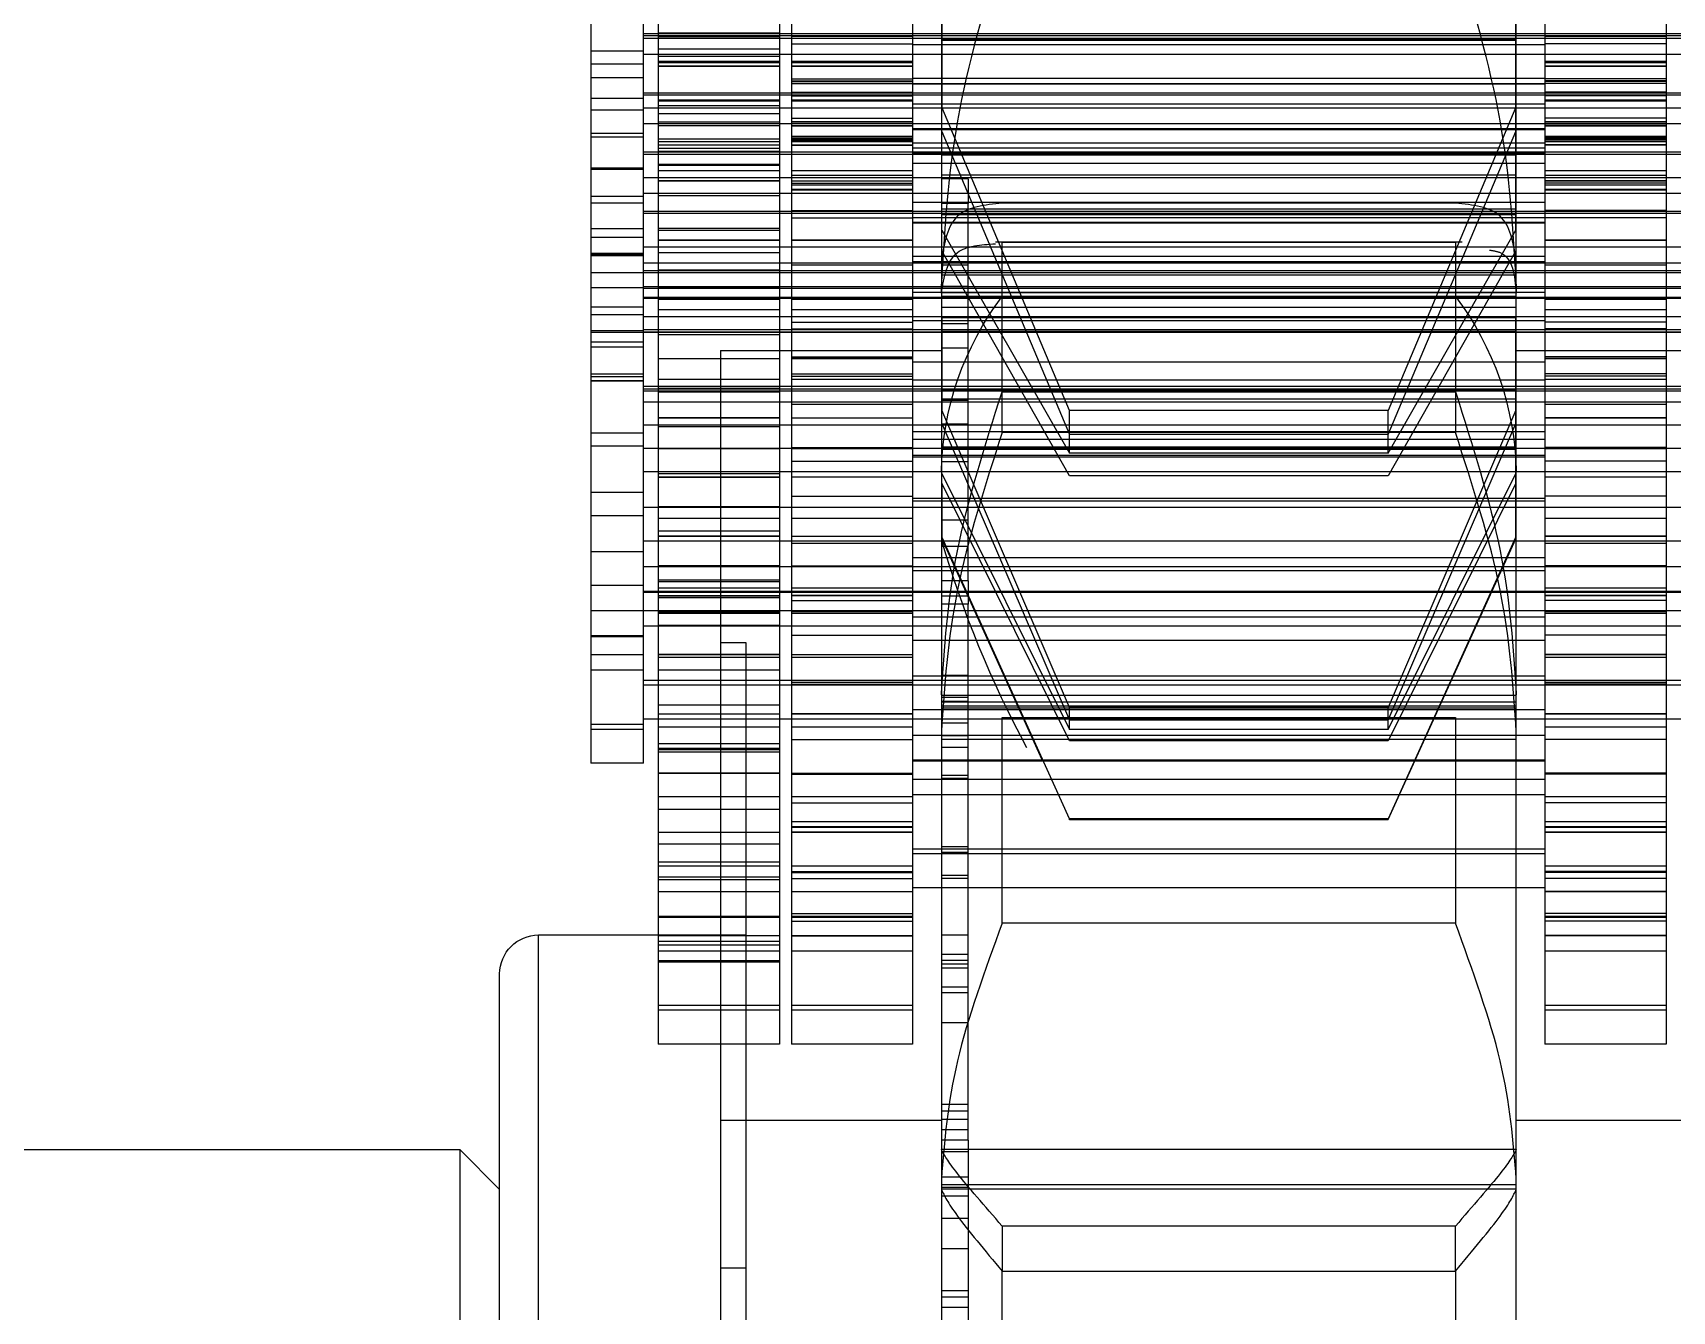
# Model space of a CAD drawing. Header units: metres. Extents: x 0 to 63075, y 0 to 44550.
# Drawn here: x 37255.03 to 37275.59, y 17352.07 to 17368.1 of the extents above; entities that cross this region are included whole.
import ezdxf

# ---------------------------------------------------------------- set-up
doc = ezdxf.new("R2010")
doc.units = ezdxf.units.M
doc.header["$LTSCALE"] = 75
doc.linetypes.add('HIDDEN2', pattern=[4.7625, 3.175, -1.5875])
doc.layers.add('SDM', color=7, linetype='Continuous')
doc.layers.add('ST1', color=7, linetype='HIDDEN2')

# ---------------------------------------------------------------- blocks, each defined once
blk = doc.blocks.new('A$C542b401d')
at = {"layer": 'ST1'}
for p, q in [((77.515, 1434.427), (77.515, 1426.601)), ((79.035, 1434.427), (79.035, 1426.601)), ((86.965, 1434.502), (86.965, 1426.601)), ((88.485, 1434.427), (88.485, 1426.601)), ((88.637, 1430.542), (88.637, 1426.601)), ((90.157, 1430.542), (90.157, 1426.601)), ((79.395, 1424.71), (79.395, 1429.277)), ((86.605, 1429.277), (86.605, 1424.71)), ((90.341, 1427.326), (90.341, 1429.005)), ((91, 1429.005), (91, 1427.326)), ((79.4, 1427.033), (79.4, 1428.186)), ((86.6, 1428.186), (86.6, 1427.033)), ((90.157, 1427.966), (88.637, 1427.966)), ((75.843, 1427.953), (90.341, 1427.953)), ((90.341, 1427.931), (75.843, 1427.931)), ((90.341, 1427.898), (75.843, 1427.898)), ((77.515, 1427.953), (79.035, 1427.953)), ((79.035, 1427.931), (77.515, 1427.931)), ((77.515, 1427.922), (79.035, 1427.922)), ((79.035, 1427.898), (77.515, 1427.898)), ((77.515, 1427.827), (79.035, 1427.827)), ((79.035, 1427.953), (86.965, 1427.953)), ((86.965, 1427.931), (79.035, 1427.931)), ((86.965, 1427.898), (79.035, 1427.898)), ((86.965, 1427.818), (79.035, 1427.818)), ((79.4, 1427.883), (86.6, 1427.883)), ((86.6, 1427.876), (79.4, 1427.876)), ((86.965, 1427.953), (88.485, 1427.953)), ((88.485, 1427.931), (86.965, 1427.931)), ((86.965, 1427.922), (88.485, 1427.922)), ((88.485, 1427.898), (86.965, 1427.898)), ((88.485, 1427.827), (86.965, 1427.827)), ((88.637, 1427.953), (90.157, 1427.953)), ((90.157, 1427.931), (88.637, 1427.931)), ((90.157, 1427.918), (88.637, 1427.918)), ((90.157, 1427.898), (88.637, 1427.898)), ((90.157, 1427.767), (88.637, 1427.767)), ((75.843, 1427.696), (90.341, 1427.696)), ((77.515, 1427.696), (79.035, 1427.696)), ((79.035, 1427.612), (77.515, 1427.612)), ((77.515, 1427.595), (79.035, 1427.595)), ((77.515, 1427.591), (79.035, 1427.591)), ((79.035, 1427.551), (77.515, 1427.551)), ((79.035, 1427.696), (86.965, 1427.696)), ((86.965, 1427.696), (88.485, 1427.696)), ((88.485, 1427.612), (86.965, 1427.612)), ((88.485, 1427.595), (86.965, 1427.595)), ((86.965, 1427.591), (88.485, 1427.591)), ((88.485, 1427.551), (86.965, 1427.551)), ((88.637, 1427.696), (90.157, 1427.696)), ((90.157, 1427.672), (88.637, 1427.672)), ((90.157, 1427.612), (88.637, 1427.612)), ((90.157, 1427.598), (88.637, 1427.598)), ((88.637, 1427.591), (90.157, 1427.591)), ((90.157, 1427.551), (88.637, 1427.551)), ((91, 1427.742), (90.341, 1427.742)), ((91, 1427.579), (90.341, 1427.579)), ((77.515, 1427.543), (79.035, 1427.543)), ((77.515, 1427.391), (79.035, 1427.391)), ((77.515, 1427.363), (79.035, 1427.363)), ((77.515, 1427.354), (79.035, 1427.354)), ((86.965, 1427.396), (79.035, 1427.396)), ((86.965, 1427.543), (88.485, 1427.543)), ((88.485, 1427.391), (86.965, 1427.391)), ((88.485, 1427.363), (86.965, 1427.363)), ((88.485, 1427.354), (86.965, 1427.354)), ((90.157, 1427.547), (88.637, 1427.547)), ((90.341, 1427.4), (91, 1427.4)), ((75.843, 1427.211), (90.341, 1427.211)), ((90.341, 1427.188), (75.843, 1427.188)), ((77.515, 1427.331), (79.035, 1427.331)), ((77.515, 1427.223), (79.035, 1427.223)), ((77.515, 1427.211), (79.035, 1427.211)), ((79.035, 1427.188), (77.515, 1427.188)), ((77.515, 1427.176), (79.035, 1427.176)), ((79.035, 1427.325), (86.965, 1427.325)), ((79.035, 1427.323), (86.965, 1427.323)), ((79.035, 1427.211), (86.965, 1427.211)), ((86.965, 1427.188), (79.035, 1427.188)), ((88.485, 1427.331), (86.965, 1427.331)), ((88.485, 1427.223), (86.965, 1427.223)), ((86.965, 1427.211), (88.485, 1427.211)), ((88.485, 1427.188), (86.965, 1427.188)), ((88.485, 1427.176), (86.965, 1427.176)), ((88.637, 1427.211), (90.157, 1427.211)), ((90.157, 1427.188), (88.637, 1427.188)), ((90.341, 1424.208), (90.341, 1427.326)), ((90.341, 1427.143), (91, 1427.143)), ((91, 1427.326), (91, 1424.208)), ((90.341, 1427.026), (75.843, 1427.026)), ((79.035, 1427.127), (77.515, 1427.127)), ((79.035, 1427.125), (77.515, 1427.125)), ((77.515, 1427.11), (79.035, 1427.11)), ((79.035, 1427.026), (77.515, 1427.026)), ((86.965, 1427.076), (79.035, 1427.076)), ((86.965, 1427.026), (79.035, 1427.026)), ((79.4, 1427.033), (81, 1423.232)), ((79.4, 1425.491), (79.4, 1427.033)), ((85, 1423.232), (86.6, 1427.033)), ((86.6, 1425.491), (86.6, 1427.033)), ((88.485, 1427.127), (86.965, 1427.127)), ((88.485, 1427.125), (86.965, 1427.125)), ((86.965, 1427.11), (88.485, 1427.11)), ((88.485, 1427.026), (86.965, 1427.026)), ((90.157, 1427.127), (88.637, 1427.127)), ((90.157, 1427.125), (88.637, 1427.125)), ((88.637, 1427.11), (90.157, 1427.11)), ((88.637, 1427.05), (90.157, 1427.05)), ((90.157, 1427.026), (88.637, 1427.026)), ((90.157, 1426.955), (88.637, 1426.955)), ((91, 1426.999), (90.341, 1426.999)), ((75.843, 1426.824), (90.341, 1426.824)), ((77.515, 1426.895), (79.035, 1426.895)), ((79.035, 1426.856), (77.515, 1426.856)), ((77.515, 1426.848), (79.035, 1426.848)), ((77.515, 1426.824), (79.035, 1426.824)), ((77.515, 1426.804), (79.035, 1426.804)), ((79.035, 1426.8), (77.515, 1426.8)), ((79.035, 1426.824), (86.965, 1426.824)), ((86.965, 1426.766), (79.035, 1426.766)), ((86.965, 1426.754), (79.035, 1426.754)), ((81, 1422.929), (79.4, 1426.728)), ((86.6, 1426.728), (85, 1422.929)), ((88.485, 1426.895), (86.965, 1426.895)), ((88.485, 1426.856), (86.965, 1426.856)), ((86.965, 1426.848), (88.485, 1426.848)), ((86.965, 1426.824), (88.485, 1426.824)), ((88.485, 1426.804), (86.965, 1426.804)), ((88.485, 1426.8), (86.965, 1426.8)), ((90.157, 1426.852), (88.637, 1426.852)), ((88.637, 1426.848), (90.157, 1426.848)), ((88.637, 1426.824), (90.157, 1426.824)), ((88.637, 1426.801), (90.157, 1426.801)), ((79.035, 1426.67), (77.515, 1426.67)), ((77.515, 1426.651), (79.035, 1426.651)), ((79.035, 1426.64), (77.515, 1426.64)), ((77.515, 1426.631), (79.035, 1426.631)), ((77.515, 1426.621), (79.035, 1426.621)), ((77.515, 1426.601), (77.515, 1423.663)), ((77.515, 1426.601), (79.035, 1426.601)), ((77.515, 1426.563), (79.035, 1426.563)), ((77.515, 1426.559), (79.035, 1426.559)), ((79.035, 1426.601), (79.035, 1423.663)), ((79.035, 1426.581), (86.965, 1426.581)), ((86.965, 1426.524), (79.035, 1426.524)), ((88.485, 1426.67), (86.965, 1426.67)), ((88.485, 1426.651), (86.965, 1426.651)), ((88.485, 1426.64), (86.965, 1426.64)), ((86.965, 1426.631), (88.485, 1426.631)), ((88.485, 1426.621), (86.965, 1426.621)), ((86.965, 1426.601), (88.485, 1426.601)), ((86.965, 1426.597), (86.965, 1423.663)), ((88.485, 1426.563), (86.965, 1426.563)), ((88.485, 1426.559), (86.965, 1426.559)), ((88.485, 1426.601), (88.485, 1423.663)), ((88.637, 1426.631), (90.157, 1426.631)), ((88.637, 1426.601), (88.637, 1420.686)), ((88.637, 1426.601), (90.157, 1426.601)), ((90.157, 1426.563), (88.637, 1426.563)), ((90.157, 1426.601), (90.157, 1420.686)), ((91, 1426.707), (90.341, 1426.707)), ((90.341, 1426.657), (91, 1426.657)), ((75.843, 1426.468), (90.341, 1426.468)), ((90.341, 1426.446), (75.843, 1426.446)), ((77.515, 1426.468), (79.035, 1426.468)), ((79.035, 1426.446), (77.515, 1426.446)), ((79.035, 1426.468), (86.965, 1426.468)), ((79.035, 1426.453), (86.965, 1426.453)), ((86.965, 1426.446), (79.035, 1426.446)), ((86.965, 1426.333), (79.035, 1426.333)), ((79.4, 1426.431), (86.6, 1426.431)), ((86.965, 1426.468), (88.485, 1426.468)), ((88.485, 1426.446), (86.965, 1426.446)), ((90.157, 1426.519), (88.637, 1426.519)), ((90.157, 1426.519), (88.637, 1426.519)), ((90.157, 1426.481), (88.637, 1426.481)), ((88.637, 1426.468), (90.157, 1426.468)), ((90.157, 1426.446), (88.637, 1426.446)), ((90.157, 1426.32), (88.637, 1426.32)), ((90.341, 1426.153), (75.843, 1426.153)), ((77.515, 1426.237), (79.035, 1426.237)), ((77.515, 1426.178), (79.035, 1426.178)), ((79.035, 1426.153), (77.515, 1426.153)), ((86.965, 1426.153), (79.035, 1426.153)), ((79.4, 1426.18), (86.6, 1426.18)), ((86.27, 1426.134), (86.605, 1426.134)), ((86.27, 1426.134), (86.27, 1425.827)), ((86.965, 1426.237), (88.485, 1426.237)), ((86.965, 1426.178), (88.485, 1426.178)), ((88.485, 1426.153), (86.965, 1426.153)), ((90.157, 1426.307), (88.637, 1426.307)), ((88.637, 1426.237), (90.157, 1426.237)), ((90.157, 1426.153), (88.637, 1426.153)), ((90.157, 1426.113), (88.637, 1426.113)), ((90.341, 1426.271), (91, 1426.271)), ((91, 1426.257), (90.341, 1426.257)), ((75.843, 1425.952), (90.341, 1425.952)), ((77.515, 1426.11), (79.035, 1426.11)), ((77.515, 1426.106), (79.035, 1426.106)), ((77.515, 1426.083), (79.035, 1426.083)), ((77.515, 1426.058), (79.035, 1426.058)), ((77.515, 1426), (79.035, 1426)), ((77.515, 1425.994), (79.035, 1425.994)), ((77.515, 1425.952), (79.035, 1425.952)), ((79.035, 1425.952), (86.965, 1425.952)), ((88.485, 1426.11), (86.965, 1426.11)), ((86.965, 1426.106), (88.485, 1426.106)), ((88.485, 1426.083), (86.965, 1426.083)), ((86.965, 1426.058), (88.485, 1426.058)), ((86.965, 1426), (88.485, 1426)), ((86.965, 1425.994), (88.485, 1425.994)), ((86.965, 1425.952), (88.485, 1425.952)), ((88.637, 1426.106), (90.157, 1426.106)), ((88.637, 1425.952), (90.157, 1425.952)), ((90.157, 1425.928), (88.637, 1425.928)), ((90.341, 1425.915), (91, 1425.915)), ((75.843, 1425.726), (90.341, 1425.726)), ((90.341, 1425.703), (75.843, 1425.703)), ((77.515, 1425.738), (79.035, 1425.738)), ((77.515, 1425.726), (79.035, 1425.726)), ((79.035, 1425.703), (77.515, 1425.703)), ((79.035, 1425.838), (86.965, 1425.838)), ((79.035, 1425.726), (86.965, 1425.726)), ((86.965, 1425.703), (79.035, 1425.703)), ((86.6, 1425.76), (79.4, 1425.76)), ((80.157, 1425.831), (85.843, 1425.831)), ((86.27, 1425.827), (86.605, 1425.827)), ((86.27, 1425.051), (86.27, 1425.827)), ((88.485, 1425.738), (86.965, 1425.738)), ((86.965, 1425.726), (88.485, 1425.726)), ((88.485, 1425.703), (86.965, 1425.703)), ((88.637, 1425.726), (90.157, 1425.726)), ((90.157, 1425.703), (88.637, 1425.703)), ((91, 1425.835), (90.341, 1425.835)), ((77.515, 1425.646), (79.035, 1425.646)), ((86.965, 1425.652), (79.035, 1425.652)), ((86.965, 1425.591), (79.035, 1425.591)), ((79.035, 1425.581), (86.965, 1425.581)), ((86.6, 1425.688), (79.4, 1425.688)), ((88.485, 1425.646), (86.965, 1425.646)), ((88.637, 1425.514), (90.157, 1425.514)), ((91, 1425.514), (90.341, 1425.514)), ((79.035, 1425.371), (77.515, 1425.371)), ((77.515, 1425.365), (79.035, 1425.365)), ((77.515, 1425.363), (79.035, 1425.363)), ((81, 1422.697), (79.4, 1425.491)), ((79.4, 1425.491), (79.4, 1424.391)), ((85.927, 1425.344), (80.073, 1425.344)), ((80.157, 1425.34), (80.157, 1422.955)), ((85.843, 1425.34), (80.157, 1425.34)), ((86.6, 1425.491), (85, 1422.697)), ((85.843, 1422.955), (85.843, 1425.34)), ((86.6, 1424.391), (86.6, 1425.491)), ((88.485, 1425.371), (86.965, 1425.371)), ((86.965, 1425.365), (88.485, 1425.365)), ((86.965, 1425.363), (88.485, 1425.363)), ((88.637, 1425.487), (90.157, 1425.487)), ((90.157, 1425.367), (88.637, 1425.367)), ((88.637, 1425.365), (90.157, 1425.365)), ((88.637, 1425.363), (90.157, 1425.363)), ((90.341, 1425.398), (91, 1425.398)), ((90.341, 1425.281), (75.843, 1425.281)), ((79.035, 1425.281), (77.515, 1425.281)), ((86.965, 1425.281), (79.035, 1425.281)), ((86.965, 1425.167), (79.035, 1425.167)), ((86.965, 1425.165), (79.035, 1425.165)), ((79.035, 1425.096), (86.965, 1425.096)), ((86.605, 1425.085), (79.395, 1425.085)), ((79.4, 1425.233), (81, 1422.41)), ((85, 1422.41), (86.6, 1425.233)), ((88.485, 1425.281), (86.965, 1425.281)), ((90.157, 1425.281), (88.637, 1425.281)), ((90.157, 1425.21), (88.637, 1425.21)), ((91, 1425.204), (90.341, 1425.204)), ((91, 1425.192), (90.341, 1425.192)), ((90.341, 1425.172), (91, 1425.172)), ((75.843, 1425.08), (90.341, 1425.08)), ((75.843, 1424.983), (90.341, 1424.983)), ((90.341, 1424.961), (75.843, 1424.961)), ((77.515, 1425.08), (79.035, 1425.08)), ((79.035, 1425.056), (77.515, 1425.056)), ((77.515, 1424.983), (79.035, 1424.983)), ((79.035, 1424.961), (77.515, 1424.961)), ((79.035, 1425.08), (86.965, 1425.08)), ((79.035, 1424.983), (86.965, 1424.983)), ((86.965, 1424.961), (79.035, 1424.961)), ((79.395, 1424.928), (86.605, 1424.928)), ((86.27, 1422.856), (86.27, 1425.051)), ((86.27, 1425.051), (86.605, 1425.051)), ((86.965, 1425.08), (88.485, 1425.08)), ((88.485, 1425.056), (86.965, 1425.056)), ((86.965, 1424.983), (88.485, 1424.983)), ((88.485, 1424.961), (86.965, 1424.961)), ((88.637, 1425.08), (90.157, 1425.08)), ((90.157, 1424.996), (88.637, 1424.996)), ((88.637, 1424.983), (90.157, 1424.983)), ((90.157, 1424.961), (88.637, 1424.961)), ((91, 1424.963), (90.341, 1424.963)), ((75.843, 1424.783), (90.341, 1424.783)), ((75.843, 1424.761), (90.341, 1424.761)), ((77.515, 1424.783), (79.035, 1424.783)), ((77.515, 1424.761), (79.035, 1424.761)), ((79.035, 1424.783), (86.965, 1424.783)), ((79.035, 1424.761), (86.965, 1424.761)), ((79.035, 1424.709), (86.965, 1424.709)), ((79.395, 1424.71), (79.395, 1424.813)), ((79.395, 1424.813), (79.395, 1424.71)), ((86.605, 1424.71), (79.395, 1424.71)), ((79.395, 1419.198), (79.395, 1424.703)), ((86.27, 1424.785), (86.605, 1424.785)), ((86.605, 1424.813), (86.605, 1424.71)), ((86.605, 1424.71), (86.605, 1424.813)), ((86.605, 1424.703), (86.605, 1419.198)), ((86.965, 1424.783), (88.485, 1424.783)), ((86.965, 1424.761), (88.485, 1424.761)), ((88.637, 1424.783), (90.157, 1424.783)), ((90.157, 1424.774), (88.637, 1424.774)), ((88.637, 1424.761), (90.157, 1424.761)), ((91, 1424.772), (90.341, 1424.772)), ((90.341, 1424.651), (75.843, 1424.651)), ((90.341, 1424.639), (75.843, 1424.639)), ((79.035, 1424.651), (77.515, 1424.651)), ((79.035, 1424.639), (77.515, 1424.639)), ((77.515, 1424.625), (79.035, 1424.625)), ((77.515, 1424.621), (79.035, 1424.621)), ((77.515, 1424.493), (79.035, 1424.493)), ((86.965, 1424.651), (79.035, 1424.651)), ((86.965, 1424.639), (79.035, 1424.639)), ((86.605, 1424.665), (79.395, 1424.665)), ((79.395, 1424.522), (86.605, 1424.522)), ((85.843, 1424.66), (80.157, 1424.66)), ((88.485, 1424.651), (86.965, 1424.651)), ((88.485, 1424.639), (86.965, 1424.639)), ((88.485, 1424.625), (86.965, 1424.625)), ((86.965, 1424.621), (88.485, 1424.621)), ((86.965, 1424.493), (88.485, 1424.493)), ((90.157, 1424.651), (88.637, 1424.651)), ((90.157, 1424.639), (88.637, 1424.639)), ((90.157, 1424.628), (88.637, 1424.628)), ((88.637, 1424.621), (90.157, 1424.621)), ((88.637, 1424.493), (90.157, 1424.493)), ((90.341, 1424.526), (91, 1424.526)), ((90.341, 1424.409), (75.843, 1424.409)), ((79.035, 1424.409), (77.515, 1424.409)), ((77.515, 1424.338), (79.035, 1424.338)), ((86.965, 1424.409), (79.035, 1424.409)), ((79.035, 1424.353), (86.965, 1424.353)), ((79.4, 1424.391), (86.6, 1424.391)), ((79.4, 1423.234), (79.4, 1424.391)), ((86.27, 1424.319), (86.605, 1424.319)), ((86.6, 1424.391), (86.6, 1423.234)), ((88.485, 1424.409), (86.965, 1424.409)), ((88.485, 1424.338), (86.965, 1424.338)), ((90.157, 1424.409), (88.637, 1424.409)), ((90.341, 1424.43), (91, 1424.43)), ((75.843, 1424.241), (90.341, 1424.241)), ((90.341, 1424.218), (75.843, 1424.218)), ((75.843, 1424.208), (90.341, 1424.208)), ((77.515, 1424.253), (79.035, 1424.253)), ((77.515, 1424.241), (79.035, 1424.241)), ((79.035, 1424.218), (77.515, 1424.218)), ((77.515, 1424.208), (79.035, 1424.208)), ((79.035, 1424.241), (86.965, 1424.241)), ((86.965, 1424.218), (79.035, 1424.218)), ((79.035, 1424.208), (86.965, 1424.208)), ((79.4, 1424.223), (86.6, 1424.223)), ((88.485, 1424.253), (86.965, 1424.253)), ((86.965, 1424.241), (88.485, 1424.241)), ((88.485, 1424.218), (86.965, 1424.218)), ((86.965, 1424.208), (88.485, 1424.208)), ((88.637, 1424.241), (90.157, 1424.241)), ((90.157, 1424.218), (88.637, 1424.218)), ((88.637, 1424.208), (90.157, 1424.208)), ((90.157, 1424.183), (88.637, 1424.183)), ((90.341, 1424.229), (91, 1424.229)), ((90.341, 1423.514), (90.341, 1424.208)), ((90.341, 1424.208), (91, 1424.208)), ((91, 1424.091), (90.341, 1424.091)), ((91, 1424.208), (91, 1420.395)), ((79.395, 1423.984), (76.625, 1423.984)), ((77.515, 1423.902), (79.035, 1423.902)), ((79.035, 1423.886), (77.515, 1423.886)), ((77.515, 1423.878), (79.035, 1423.878)), ((86.27, 1424.012), (86.605, 1424.012)), ((89.375, 1423.984), (86.605, 1423.984)), ((88.485, 1423.902), (86.965, 1423.902)), ((88.485, 1423.886), (86.965, 1423.886)), ((86.965, 1423.878), (88.485, 1423.878)), ((90.157, 1423.882), (88.637, 1423.882)), ((88.637, 1423.878), (90.157, 1423.878)), ((89.375, 1423.984), (89.375, 1394.546)), ((91, 1424.029), (90.341, 1424.029)), ((77.515, 1423.689), (79.035, 1423.689)), ((77.515, 1423.663), (79.035, 1423.663)), ((77.515, 1423.663), (77.515, 1420.686)), ((79.035, 1423.837), (86.965, 1423.837)), ((79.035, 1423.663), (79.035, 1420.686)), ((88.485, 1423.689), (86.965, 1423.689)), ((88.485, 1423.663), (86.965, 1423.663)), ((86.965, 1423.663), (86.965, 1420.686)), ((88.485, 1423.663), (88.485, 1420.686)), ((90.341, 1423.687), (91, 1423.687)), ((90.341, 1423.654), (91, 1423.654)), ((90.341, 1423.537), (75.843, 1423.537)), ((75.843, 1423.498), (90.341, 1423.498)), ((90.341, 1423.476), (75.843, 1423.476)), ((77.515, 1423.621), (79.035, 1423.621)), ((79.035, 1423.537), (77.515, 1423.537)), ((77.515, 1423.498), (79.035, 1423.498)), ((79.035, 1423.476), (77.515, 1423.476)), ((79.035, 1423.611), (86.965, 1423.611)), ((86.965, 1423.537), (79.035, 1423.537)), ((79.035, 1423.498), (86.965, 1423.498)), ((86.965, 1423.476), (79.035, 1423.476)), ((79.4, 1423.485), (86.6, 1423.485)), ((85.843, 1423.465), (80.157, 1423.465)), ((86.965, 1423.621), (88.485, 1423.621)), ((88.485, 1423.537), (86.965, 1423.537)), ((86.965, 1423.498), (88.485, 1423.498)), ((88.485, 1423.476), (86.965, 1423.476)), ((88.637, 1423.621), (90.157, 1423.621)), ((90.157, 1423.537), (88.637, 1423.537)), ((90.157, 1423.511), (88.637, 1423.511)), ((88.637, 1423.498), (90.157, 1423.498)), ((90.157, 1423.476), (88.637, 1423.476)), ((90.157, 1423.466), (88.637, 1423.466)), ((91, 1423.606), (90.341, 1423.606)), ((91, 1423.604), (90.341, 1423.604)), ((90.341, 1420.395), (90.341, 1423.514)), ((75.843, 1423.336), (90.341, 1423.336)), ((77.515, 1423.336), (79.035, 1423.336)), ((79.035, 1423.311), (77.515, 1423.311)), ((79.035, 1423.336), (86.965, 1423.336)), ((79.4, 1423.372), (86.6, 1423.372)), ((79.4, 1423.234), (81, 1419.506)), ((79.4, 1422.439), (79.4, 1423.234)), ((85, 1419.506), (86.6, 1423.234)), ((86.27, 1423.356), (86.605, 1423.356)), ((86.6, 1422.439), (86.6, 1423.234)), ((86.965, 1423.336), (88.485, 1423.336)), ((88.485, 1423.311), (86.965, 1423.311)), ((88.637, 1423.336), (90.157, 1423.336)), ((90.341, 1423.052), (75.843, 1423.052)), ((90.341, 1423.05), (75.843, 1423.05)), ((77.515, 1423.14), (79.035, 1423.14)), ((77.515, 1423.136), (79.035, 1423.136)), ((79.035, 1423.052), (77.515, 1423.052)), ((79.035, 1423.05), (77.515, 1423.05)), ((86.965, 1423.052), (79.035, 1423.052)), ((86.965, 1423.05), (79.035, 1423.05)), ((81, 1419.347), (79.4, 1423.067)), ((81, 1423.232), (85, 1423.232)), ((81, 1422.697), (81, 1423.232)), ((85, 1422.697), (85, 1423.232)), ((86.6, 1423.067), (85, 1419.347)), ((86.27, 1423.061), (86.605, 1423.061)), ((88.485, 1423.14), (86.965, 1423.14)), ((86.965, 1423.136), (88.485, 1423.136)), ((88.485, 1423.052), (86.965, 1423.052)), ((88.485, 1423.05), (86.965, 1423.05)), ((90.157, 1423.143), (88.637, 1423.143)), ((88.637, 1423.136), (90.157, 1423.136)), ((90.157, 1423.052), (88.637, 1423.052)), ((90.157, 1423.05), (88.637, 1423.05)), ((90.157, 1423.03), (88.637, 1423.03)), ((79.035, 1422.965), (86.965, 1422.965)), ((79.035, 1422.868), (86.965, 1422.868)), ((80.157, 1422.955), (85.843, 1422.955)), ((81, 1422.929), (85, 1422.929)), ((86.27, 1422.589), (86.27, 1422.856)), ((90.341, 1422.945), (91, 1422.945)), ((75.843, 1422.756), (90.341, 1422.756)), ((77.515, 1422.768), (79.035, 1422.768)), ((77.515, 1422.756), (79.035, 1422.756)), ((77.515, 1422.749), (79.035, 1422.749)), ((79.035, 1422.756), (86.965, 1422.756)), ((79.035, 1422.668), (86.965, 1422.668)), ((79.035, 1422.646), (86.965, 1422.646)), ((79.4, 1422.769), (86.6, 1422.769)), ((79.4, 1422.741), (86.6, 1422.741)), ((81, 1422.697), (85, 1422.697)), ((88.485, 1422.768), (86.965, 1422.768)), ((86.965, 1422.756), (88.485, 1422.756)), ((86.965, 1422.749), (88.485, 1422.749)), ((88.637, 1422.756), (90.157, 1422.756)), ((88.637, 1422.749), (90.157, 1422.749)), ((90.341, 1422.782), (91, 1422.782)), ((75.843, 1422.463), (90.341, 1422.463)), ((77.515, 1422.594), (79.035, 1422.594)), ((77.515, 1422.463), (79.035, 1422.463)), ((79.035, 1422.463), (86.965, 1422.463)), ((81, 1419.23), (79.4, 1422.439)), ((79.4, 1421.647), (79.4, 1422.439)), ((86.6, 1422.439), (85, 1419.23)), ((86.27, 1422.589), (86.605, 1422.589)), ((86.27, 1421.097), (86.27, 1422.589)), ((88.485, 1422.594), (86.965, 1422.594)), ((86.965, 1422.463), (88.485, 1422.463)), ((88.637, 1422.463), (90.157, 1422.463)), ((90.157, 1422.439), (88.637, 1422.439)), ((79.035, 1422.401), (77.515, 1422.401)), ((77.515, 1422.393), (79.035, 1422.393)), ((79.4, 1422.32), (81, 1419.088)), ((81, 1422.41), (85, 1422.41)), ((85, 1419.088), (86.6, 1422.32)), ((86.6, 1422.32), (86.6, 1421.647)), ((88.485, 1422.401), (86.965, 1422.401)), ((86.965, 1422.393), (88.485, 1422.393)), ((90.157, 1422.397), (88.637, 1422.397)), ((88.637, 1422.393), (90.157, 1422.393)), ((75.843, 1422.013), (90.341, 1422.013)), ((77.515, 1422.158), (79.035, 1422.158)), ((77.515, 1422.013), (79.035, 1422.013)), ((79.035, 1422.126), (86.965, 1422.126)), ((79.035, 1422.093), (86.965, 1422.093)), ((79.035, 1422.013), (86.965, 1422.013)), ((88.485, 1422.158), (86.965, 1422.158)), ((86.965, 1422.013), (88.485, 1422.013)), ((90.157, 1422.026), (88.637, 1422.026)), ((88.637, 1422.013), (90.157, 1422.013)), ((90.341, 1422.202), (91, 1422.202)), ((77.515, 1421.877), (79.035, 1421.877)), ((86.27, 1421.854), (86.605, 1421.854)), ((86.965, 1421.877), (88.485, 1421.877)), ((88.637, 1421.877), (90.157, 1421.877)), ((90.341, 1421.91), (91, 1421.91)), ((75.843, 1421.591), (90.341, 1421.591)), ((77.515, 1421.655), (79.035, 1421.655)), ((77.515, 1421.651), (79.035, 1421.651)), ((77.515, 1421.591), (79.035, 1421.591)), ((79.035, 1421.591), (86.965, 1421.591)), ((79.4, 1421.647), (81, 1418.109)), ((79.4, 1421.6), (79.4, 1421.647)), ((81, 1418.101), (79.4, 1421.622)), ((85, 1418.109), (86.6, 1421.647)), ((86.6, 1421.622), (85.344, 1418.857)), ((86.6, 1421.6), (86.6, 1421.647)), ((88.485, 1421.655), (86.965, 1421.655)), ((86.965, 1421.651), (88.485, 1421.651)), ((86.965, 1421.591), (88.485, 1421.591)), ((90.157, 1421.722), (88.637, 1421.722)), ((90.157, 1421.658), (88.637, 1421.658)), ((88.637, 1421.651), (90.157, 1421.651)), ((88.637, 1421.591), (90.157, 1421.591)), ((79.035, 1421.567), (77.515, 1421.567)), ((79.035, 1421.383), (86.965, 1421.383)), ((86.27, 1421.525), (86.605, 1421.525)), ((88.485, 1421.567), (86.965, 1421.567)), ((90.341, 1421.46), (91, 1421.46)), ((75.843, 1421.271), (90.341, 1421.271)), ((77.515, 1421.283), (79.035, 1421.283)), ((77.515, 1421.271), (79.035, 1421.271)), ((79.035, 1421.271), (86.965, 1421.271)), ((79.035, 1421.221), (86.965, 1421.221)), ((88.485, 1421.283), (86.965, 1421.283)), ((86.965, 1421.271), (88.485, 1421.271)), ((90.157, 1421.286), (88.637, 1421.286)), ((88.637, 1421.271), (90.157, 1421.271)), ((77.515, 1421.005), (79.035, 1421.005)), ((86.27, 1421.097), (86.27, 1420.801)), ((86.27, 1421.097), (86.605, 1421.097)), ((86.965, 1421.005), (88.485, 1421.005)), ((90.157, 1421.107), (88.637, 1421.107)), ((90.157, 1421.088), (88.637, 1421.088)), ((88.637, 1421.005), (90.157, 1421.005)), ((90.341, 1421.038), (91, 1421.038)), ((75.843, 1420.961), (90.341, 1420.961)), ((75.843, 1420.949), (90.341, 1420.949)), ((77.515, 1420.961), (79.035, 1420.961)), ((77.515, 1420.949), (79.035, 1420.949)), ((79.035, 1420.916), (77.515, 1420.916)), ((77.515, 1420.908), (79.035, 1420.908)), ((77.515, 1420.85), (79.035, 1420.85)), ((79.035, 1420.961), (86.965, 1420.961)), ((79.035, 1420.949), (86.965, 1420.949)), ((86.27, 1420.901), (86.605, 1420.901)), ((86.27, 1420.801), (86.605, 1420.801)), ((86.27, 1419.909), (86.27, 1420.801)), ((86.965, 1420.961), (88.485, 1420.961)), ((86.965, 1420.949), (88.485, 1420.949)), ((88.485, 1420.916), (86.965, 1420.916)), ((86.965, 1420.908), (88.485, 1420.908)), ((88.485, 1420.85), (86.965, 1420.85)), ((88.637, 1420.961), (90.157, 1420.961)), ((88.637, 1420.949), (90.157, 1420.949)), ((90.157, 1420.912), (88.637, 1420.912)), ((88.637, 1420.908), (90.157, 1420.908)), ((90.157, 1420.907), (88.637, 1420.907)), ((90.157, 1420.887), (88.637, 1420.887)), ((75.843, 1420.719), (90.341, 1420.719)), ((77.515, 1420.719), (79.035, 1420.719)), ((77.515, 1420.708), (79.035, 1420.708)), ((77.515, 1420.686), (77.515, 1416.874)), ((77.515, 1420.686), (79.035, 1420.686)), ((79.035, 1420.719), (86.965, 1420.719)), ((79.035, 1420.686), (79.035, 1416.874)), ((79.035, 1420.641), (86.965, 1420.641)), ((86.965, 1420.719), (88.485, 1420.719)), ((86.965, 1420.708), (88.485, 1420.708)), ((86.965, 1420.686), (86.965, 1416.874)), ((86.965, 1420.686), (88.485, 1420.686)), ((88.485, 1420.686), (88.485, 1416.874)), ((88.637, 1420.719), (90.157, 1420.719)), ((88.637, 1420.708), (90.157, 1420.708)), ((90.157, 1420.695), (88.637, 1420.695)), ((88.637, 1420.686), (88.637, 1418.981)), ((88.637, 1420.686), (90.157, 1420.686)), ((90.157, 1420.686), (90.157, 1418.981)), ((90.341, 1420.717), (91, 1420.717)), ((75.843, 1420.528), (90.341, 1420.528)), ((77.515, 1420.528), (79.035, 1420.528)), ((77.515, 1420.414), (79.035, 1420.414)), ((79.035, 1420.528), (86.965, 1420.528)), ((86.965, 1420.528), (88.485, 1420.528)), ((88.485, 1420.414), (86.965, 1420.414)), ((90.157, 1420.541), (88.637, 1420.541)), ((88.637, 1420.528), (90.157, 1420.528)), ((90.341, 1420.407), (91, 1420.407)), ((90.341, 1418.807), (90.341, 1420.395)), ((90.341, 1420.395), (91, 1420.395)), ((91, 1420.395), (91, 1418.807)), ((77.515, 1420.17), (79.035, 1420.17)), ((77.515, 1420.166), (79.035, 1420.166)), ((79.035, 1420.348), (86.965, 1420.348)), ((88.485, 1420.17), (86.965, 1420.17)), ((86.965, 1420.166), (88.485, 1420.166)), ((90.157, 1420.174), (88.637, 1420.174)), ((88.637, 1420.166), (90.157, 1420.166)), ((89.056, 1420.32), (89.056, 1396.401)), ((89.375, 1420.32), (89.056, 1420.32)), ((90.341, 1420.166), (91, 1420.166)), ((77.515, 1420.133), (79.035, 1420.133)), ((86.965, 1420.133), (88.485, 1420.133)), ((88.637, 1420.133), (90.157, 1420.133)), ((90.157, 1419.978), (88.637, 1419.978)), ((90.341, 1419.975), (91, 1419.975)), ((75.843, 1419.847), (90.341, 1419.847)), ((75.843, 1419.786), (90.341, 1419.786)), ((77.515, 1419.847), (79.035, 1419.847)), ((79.035, 1419.823), (77.515, 1419.823)), ((77.515, 1419.798), (79.035, 1419.798)), ((77.515, 1419.786), (79.035, 1419.786)), ((79.035, 1419.898), (86.965, 1419.898)), ((79.035, 1419.847), (86.965, 1419.847)), ((79.035, 1419.786), (86.965, 1419.786)), ((86.27, 1419.583), (86.27, 1419.909)), ((86.27, 1419.909), (86.605, 1419.909)), ((86.965, 1419.847), (88.485, 1419.847)), ((88.485, 1419.823), (86.965, 1419.823)), ((88.485, 1419.798), (86.965, 1419.798)), ((86.965, 1419.786), (88.485, 1419.786)), ((88.637, 1419.847), (90.157, 1419.847)), ((88.637, 1419.786), (90.157, 1419.786)), ((86.608, 1419.66), (79.393, 1419.66)), ((86.605, 1419.577), (79.395, 1419.577)), ((86.27, 1419.632), (86.605, 1419.632)), ((86.27, 1419.583), (86.605, 1419.583)), ((86.27, 1418.653), (86.27, 1419.583)), ((90.157, 1419.542), (88.637, 1419.542)), ((75.843, 1419.362), (90.341, 1419.362)), ((75.843, 1419.36), (90.341, 1419.36)), ((79.035, 1419.431), (77.515, 1419.431)), ((77.515, 1419.423), (79.035, 1419.423)), ((77.515, 1419.362), (79.035, 1419.362)), ((77.515, 1419.36), (79.035, 1419.36)), ((79.035, 1419.476), (86.965, 1419.476)), ((79.035, 1419.362), (86.965, 1419.362)), ((79.035, 1419.36), (86.965, 1419.36)), ((86.605, 1419.528), (79.395, 1419.528)), ((79.395, 1419.5), (86.605, 1419.5)), ((80.157, 1419.381), (80.157, 1416.803)), ((85.843, 1419.381), (80.157, 1419.381)), ((81, 1419.506), (85, 1419.506)), ((81, 1419.23), (81, 1419.506)), ((81, 1419.347), (85, 1419.347)), ((85, 1419.23), (85, 1419.506)), ((85.843, 1416.803), (85.843, 1419.381)), ((88.485, 1419.431), (86.965, 1419.431)), ((86.965, 1419.423), (88.485, 1419.423)), ((86.965, 1419.362), (88.485, 1419.362)), ((86.965, 1419.36), (88.485, 1419.36)), ((90.157, 1419.427), (88.637, 1419.427)), ((88.637, 1419.423), (90.157, 1419.423)), ((88.637, 1419.362), (90.157, 1419.362)), ((88.637, 1419.36), (90.157, 1419.36)), ((77.515, 1419.261), (79.035, 1419.261)), ((79.035, 1419.156), (86.965, 1419.156)), ((79.395, 1419.111), (79.395, 1419.198)), ((81, 1419.23), (85, 1419.23)), ((86.27, 1419.309), (86.605, 1419.309)), ((86.27, 1419.151), (86.605, 1419.151)), ((86.605, 1419.198), (86.605, 1419.111)), ((86.965, 1419.261), (88.485, 1419.261)), ((88.637, 1419.261), (90.157, 1419.261)), ((90.341, 1419.294), (91, 1419.294)), ((90.341, 1419.232), (91, 1419.232)), ((77.515, 1419.106), (79.035, 1419.106)), ((86.605, 1419.111), (79.395, 1419.111)), ((79.395, 1413.474), (79.395, 1419.111)), ((81, 1419.088), (85, 1419.088)), ((86.27, 1419.007), (86.605, 1419.007)), ((86.605, 1419.111), (86.605, 1413.474)), ((88.485, 1419.106), (86.965, 1419.106)), ((90.157, 1419.056), (88.637, 1419.056)), ((90.157, 1418.996), (88.637, 1418.996)), ((90.157, 1418.981), (88.637, 1418.981)), ((88.637, 1418.981), (88.637, 1416.874)), ((90.157, 1418.951), (88.637, 1418.951)), ((90.157, 1418.981), (90.157, 1416.874)), ((79.035, 1418.846), (86.965, 1418.846)), ((79.035, 1418.834), (86.965, 1418.834)), ((90.341, 1418.809), (91, 1418.809)), ((90.341, 1418.807), (91, 1418.807)), ((77.515, 1418.685), (79.035, 1418.685)), ((77.515, 1418.681), (79.035, 1418.681)), ((77.515, 1418.67), (79.035, 1418.67)), ((79.035, 1418.604), (86.965, 1418.604)), ((86.27, 1418.653), (86.605, 1418.653)), ((86.27, 1418.617), (86.27, 1418.653)), ((86.27, 1418.617), (86.605, 1418.617)), ((86.27, 1417.687), (86.27, 1418.617)), ((88.485, 1418.685), (86.965, 1418.685)), ((86.965, 1418.681), (88.485, 1418.681)), ((88.485, 1418.67), (86.965, 1418.67)), ((90.157, 1418.689), (88.637, 1418.689)), ((88.637, 1418.681), (90.157, 1418.681)), ((77.515, 1418.388), (79.035, 1418.388)), ((77.515, 1418.313), (79.035, 1418.313)), ((79.035, 1418.413), (86.965, 1418.413)), ((86.965, 1418.388), (88.485, 1418.388)), ((88.485, 1418.313), (86.965, 1418.313)), ((88.637, 1418.388), (90.157, 1418.388)), ((81, 1418.109), (85, 1418.109)), ((81, 1418.1), (81, 1418.109)), ((81, 1418.101), (85, 1418.101)), ((81, 1418.1), (85, 1418.1)), ((85, 1418.1), (85, 1418.109)), ((90.157, 1418.234), (88.637, 1418.234)), ((79.035, 1418.079), (77.515, 1418.079)), ((79.035, 1418.013), (77.515, 1418.013)), ((79.035, 1418.005), (77.515, 1418.005)), ((79.035, 1417.946), (77.515, 1417.946)), ((77.515, 1417.938), (79.035, 1417.938)), ((88.485, 1418.079), (86.965, 1418.079)), ((88.485, 1418.013), (86.965, 1418.013)), ((88.485, 1418.005), (86.965, 1418.005)), ((88.485, 1417.946), (86.965, 1417.946)), ((86.965, 1417.938), (88.485, 1417.938)), ((90.157, 1417.942), (88.637, 1417.942)), ((88.637, 1417.938), (90.157, 1417.938)), ((79.035, 1417.732), (86.965, 1417.732)), ((86.27, 1417.762), (86.605, 1417.762)), ((86.27, 1417.687), (86.605, 1417.687)), ((86.27, 1417.364), (86.27, 1417.687)), ((90.157, 1417.797), (88.637, 1417.797)), ((77.515, 1417.516), (79.035, 1417.516)), ((79.035, 1417.671), (86.965, 1417.671)), ((86.965, 1417.516), (88.485, 1417.516)), ((90.157, 1417.571), (88.637, 1417.571)), ((88.637, 1417.516), (90.157, 1417.516)), ((77.515, 1417.449), (79.035, 1417.449)), ((77.515, 1417.439), (79.035, 1417.439)), ((77.515, 1417.361), (79.035, 1417.361)), ((86.27, 1417.401), (86.605, 1417.401)), ((86.27, 1417.364), (86.605, 1417.364)), ((86.27, 1416.289), (86.27, 1417.364)), ((88.485, 1417.449), (86.965, 1417.449)), ((88.485, 1417.439), (86.965, 1417.439)), ((88.485, 1417.361), (86.965, 1417.361)), ((90.157, 1417.383), (88.637, 1417.383)), ((90.157, 1417.351), (88.637, 1417.351)), ((77.515, 1417.2), (79.035, 1417.2)), ((77.515, 1417.196), (79.035, 1417.196)), ((79.035, 1417.247), (86.965, 1417.247)), ((79.035, 1417.245), (86.965, 1417.245)), ((88.485, 1417.2), (86.965, 1417.2)), ((86.965, 1417.196), (88.485, 1417.196)), ((88.637, 1417.196), (90.157, 1417.196)), ((77.515, 1416.925), (79.035, 1416.925)), ((77.515, 1416.925), (77.515, 1416.645)), ((77.515, 1416.886), (79.035, 1416.886)), ((77.515, 1416.874), (79.035, 1416.874)), ((79.035, 1416.925), (79.035, 1416.645)), ((88.485, 1416.925), (86.965, 1416.925)), ((86.965, 1416.886), (88.485, 1416.886)), ((86.965, 1416.874), (86.965, 1416.645)), ((86.965, 1416.874), (88.485, 1416.874)), ((88.485, 1416.874), (88.485, 1416.645)), ((88.637, 1416.886), (88.637, 1415.285)), ((88.637, 1416.886), (90.157, 1416.886)), ((88.637, 1416.874), (90.157, 1416.874)), ((90.157, 1416.886), (90.157, 1415.285)), ((77.515, 1416.828), (79.035, 1416.828)), ((80.157, 1416.803), (85.843, 1416.803)), ((88.485, 1416.828), (86.965, 1416.828)), ((91.656, 1416.655), (89.056, 1416.655)), ((91.656, 1398.256), (91.656, 1416.655)), ((91.656, 1404.44), (91.656, 1416.655)), ((77.515, 1416.65), (79.035, 1416.65)), ((77.515, 1416.645), (79.035, 1416.645)), ((77.515, 1416.645), (77.515, 1415.285)), ((77.515, 1416.644), (79.035, 1416.644)), ((77.515, 1416.453), (79.035, 1416.453)), ((79.035, 1416.645), (79.035, 1415.285)), ((86.27, 1416.651), (86.605, 1416.651)), ((88.485, 1416.65), (86.965, 1416.65)), ((88.485, 1416.645), (86.965, 1416.645)), ((86.965, 1416.645), (86.965, 1415.285)), ((86.965, 1416.644), (88.485, 1416.644)), ((86.965, 1416.453), (88.485, 1416.453)), ((88.485, 1416.645), (88.485, 1415.285)), ((88.637, 1416.644), (90.157, 1416.644)), ((90.157, 1416.577), (88.637, 1416.577)), ((90.157, 1416.531), (88.637, 1416.531)), ((88.637, 1416.453), (90.157, 1416.453)), ((86.27, 1416.412), (86.605, 1416.412)), ((86.27, 1416.333), (86.605, 1416.333)), ((86.27, 1415.929), (86.27, 1416.289)), ((86.27, 1416.289), (86.605, 1416.289)), ((90.157, 1416.334), (88.637, 1416.334)), ((90.157, 1416.319), (88.637, 1416.319)), ((86.27, 1416.237), (86.605, 1416.237)), ((92.145, 1398.503), (92.145, 1416.166)), ((86.27, 1416.002), (86.605, 1416.002)), ((86.27, 1415.929), (86.605, 1415.929)), ((86.27, 1414.529), (86.27, 1415.929)), ((77.515, 1415.772), (79.035, 1415.772)), ((77.515, 1415.711), (79.035, 1415.711)), ((86.965, 1415.772), (88.485, 1415.772)), ((86.965, 1415.711), (88.485, 1415.711)), ((88.637, 1415.772), (90.157, 1415.772)), ((88.637, 1415.711), (90.157, 1415.711)), ((86.27, 1415.554), (86.605, 1415.554)), ((77.515, 1415.287), (79.035, 1415.287)), ((77.515, 1415.285), (79.035, 1415.285)), ((86.965, 1415.287), (88.485, 1415.287)), ((86.965, 1415.285), (88.485, 1415.285)), ((88.637, 1415.287), (90.157, 1415.287)), ((88.637, 1415.285), (90.157, 1415.285)), ((86.27, 1414.529), (86.605, 1414.529)), ((86.27, 1414.082), (86.27, 1414.529)), ((86.27, 1414.445), (86.605, 1414.445)), ((79.395, 1414.334), (76.625, 1414.334)), ((86.27, 1414.34), (86.605, 1414.34)), ((86.27, 1414.213), (86.605, 1414.213)), ((89.375, 1414.334), (86.605, 1414.334)), ((86.27, 1414.082), (86.605, 1414.082)), ((86.27, 1414.082), (86.27, 1413.38)), ((86.605, 1413.969), (79.395, 1413.969)), ((86.27, 1413.934), (86.605, 1413.934)), ((92.645, 1413.965), (92.145, 1413.465)), ((92.645, 1413.965), (92.645, 1399.618)), ((293.355, 1413.965), (92.645, 1413.965)), ((79.395, 1413.526), (79.395, 1413.596)), ((86.27, 1413.618), (86.605, 1413.618)), ((86.605, 1413.596), (86.605, 1413.526)), ((86.605, 1413.526), (79.395, 1413.526)), ((86.605, 1413.474), (79.395, 1413.474)), ((79.395, 1413.466), (79.395, 1413.474)), ((79.395, 1407.225), (79.395, 1413.466)), ((86.27, 1413.487), (86.605, 1413.487)), ((86.27, 1413.38), (86.27, 1411.05)), ((86.27, 1413.38), (86.605, 1413.38)), ((86.605, 1413.474), (86.605, 1413.466)), ((86.605, 1413.466), (86.605, 1407.225)), ((80.157, 1412.439), (80.157, 1413.005)), ((80.157, 1413.005), (85.843, 1413.005)), ((85.843, 1413.005), (85.843, 1412.439)), ((86.27, 1413.101), (86.605, 1413.101)), ((86.27, 1412.72), (86.605, 1412.72)), ((80.157, 1412.439), (80.157, 1409.734)), ((85.843, 1412.439), (80.157, 1412.439)), ((85.843, 1409.734), (85.843, 1412.439)), ((89.056, 1412.479), (89.375, 1412.479)), ((86.27, 1412.194), (86.605, 1412.194)), ((86.27, 1412.115), (86.605, 1412.115)), ((86.27, 1411.984), (86.605, 1411.984))]:
    blk.add_line(p, q, dxfattribs=at)
for centre, radius, start, end in [((83.153, 1422.39), 3.759, 142.8516, 178.8361), ((82.847, 1422.39), 3.759, 1.1639, 37.1484), ((73.647, 1425.405), 13.5, 331.6836, 343.6272), ((91.656, 1416.166), 0.489, 0, 90)]:
    blk.add_arc(centre, radius, start, end, dxfattribs=at)
for points, knots in [([(79.395, 1424.813), (79.433, 1425.486), (79.508, 1426.834), (79.941, 1428.309), (80.157, 1429.047)], [0, 0, 0, 0, 0.49948, 1, 1, 1, 1]), ([(85.843, 1429.047), (86.059, 1428.309), (86.492, 1426.834), (86.567, 1425.486), (86.605, 1424.813)], [0, 0, 0, 0, 0.500513, 1, 1, 1, 1]), ([(79.395, 1425.125), (79.433, 1425.337), (79.508, 1425.763), (79.94, 1425.808), (80.157, 1425.831)], [0, 0, 0, 0, 0.499098, 1, 1, 1, 1]), ([(85.843, 1425.831), (86.059, 1425.808), (86.492, 1425.763), (86.567, 1425.337), (86.605, 1425.125)], [0, 0, 0, 0, 0.500133, 1, 1, 1, 1]), ([(86.605, 1424.703), (86.57, 1424.906), (86.504, 1425.284), (86.109, 1425.309), (85.927, 1425.321)], [0, 0, 0, 0, 0.540002, 1, 1, 1, 1]), ([(79.732, 1425.242), (79.684, 1425.235), (79.439, 1425.197), (79.414, 1424.923), (79.395, 1424.703)], [0, 0, 0, 0, 0.1944034, 1, 1, 1, 1]), ([(80.157, 1423.465), (79.941, 1422.786), (79.508, 1421.427), (79.433, 1420.253), (79.395, 1419.666)], [0, 0, 0, 0, 0.500133, 1, 1, 1, 1]), ([(86.605, 1419.666), (86.567, 1420.252), (86.492, 1421.426), (86.06, 1422.785), (85.843, 1423.465)], [0, 0, 0, 0, 0.499098, 1, 1, 1, 1]), ([(79.395, 1419.198), (79.433, 1419.776), (79.508, 1420.933), (79.94, 1422.28), (80.157, 1422.955)], [0, 0, 0, 0, 0.499427, 1, 1, 1, 1]), ([(85.843, 1422.955), (86.059, 1422.281), (86.492, 1420.934), (86.567, 1419.776), (86.605, 1419.198)], [0, 0, 0, 0, 0.500372, 1, 1, 1, 1]), ([(79.395, 1413.596), (79.433, 1414.07), (79.508, 1415.018), (79.941, 1416.208), (80.157, 1416.803)], [0, 0, 0, 0, 0.499459, 1, 1, 1, 1]), ([(85.843, 1416.803), (86.059, 1416.208), (86.492, 1415.018), (86.567, 1414.07), (86.605, 1413.596)], [0, 0, 0, 0, 0.500534, 1, 1, 1, 1]), ([(79.395, 1413.964), (79.433, 1413.894), (79.508, 1413.753), (79.941, 1413.254), (80.157, 1413.005)], [0, 0, 0, 0, 0.499459, 1, 1, 1, 1]), ([(85.843, 1413.005), (86.059, 1413.254), (86.492, 1413.753), (86.567, 1413.894), (86.605, 1413.964)], [0, 0, 0, 0, 0.500533, 1, 1, 1, 1]), ([(80.157, 1412.439), (79.941, 1412.699), (79.508, 1413.219), (79.433, 1413.384), (79.395, 1413.466)], [0, 0, 0, 0, 0.500529, 1, 1, 1, 1]), ([(86.605, 1413.466), (86.567, 1413.384), (86.492, 1413.219), (86.059, 1412.699), (85.843, 1412.439)], [0, 0, 0, 0, 0.499464, 1, 1, 1, 1])]:
    blk.add_open_spline(points, degree=3, knots=knots, dxfattribs=at)

msp = doc.modelspace()

# ---------------------------------------------------------------- block references
at = {"layer": 'SDM', "xscale": -1}
msp.add_blockref('A$C542b401d', (37353.032, 15940.137), dxfattribs=at)

doc.saveas('drawing.dxf')
